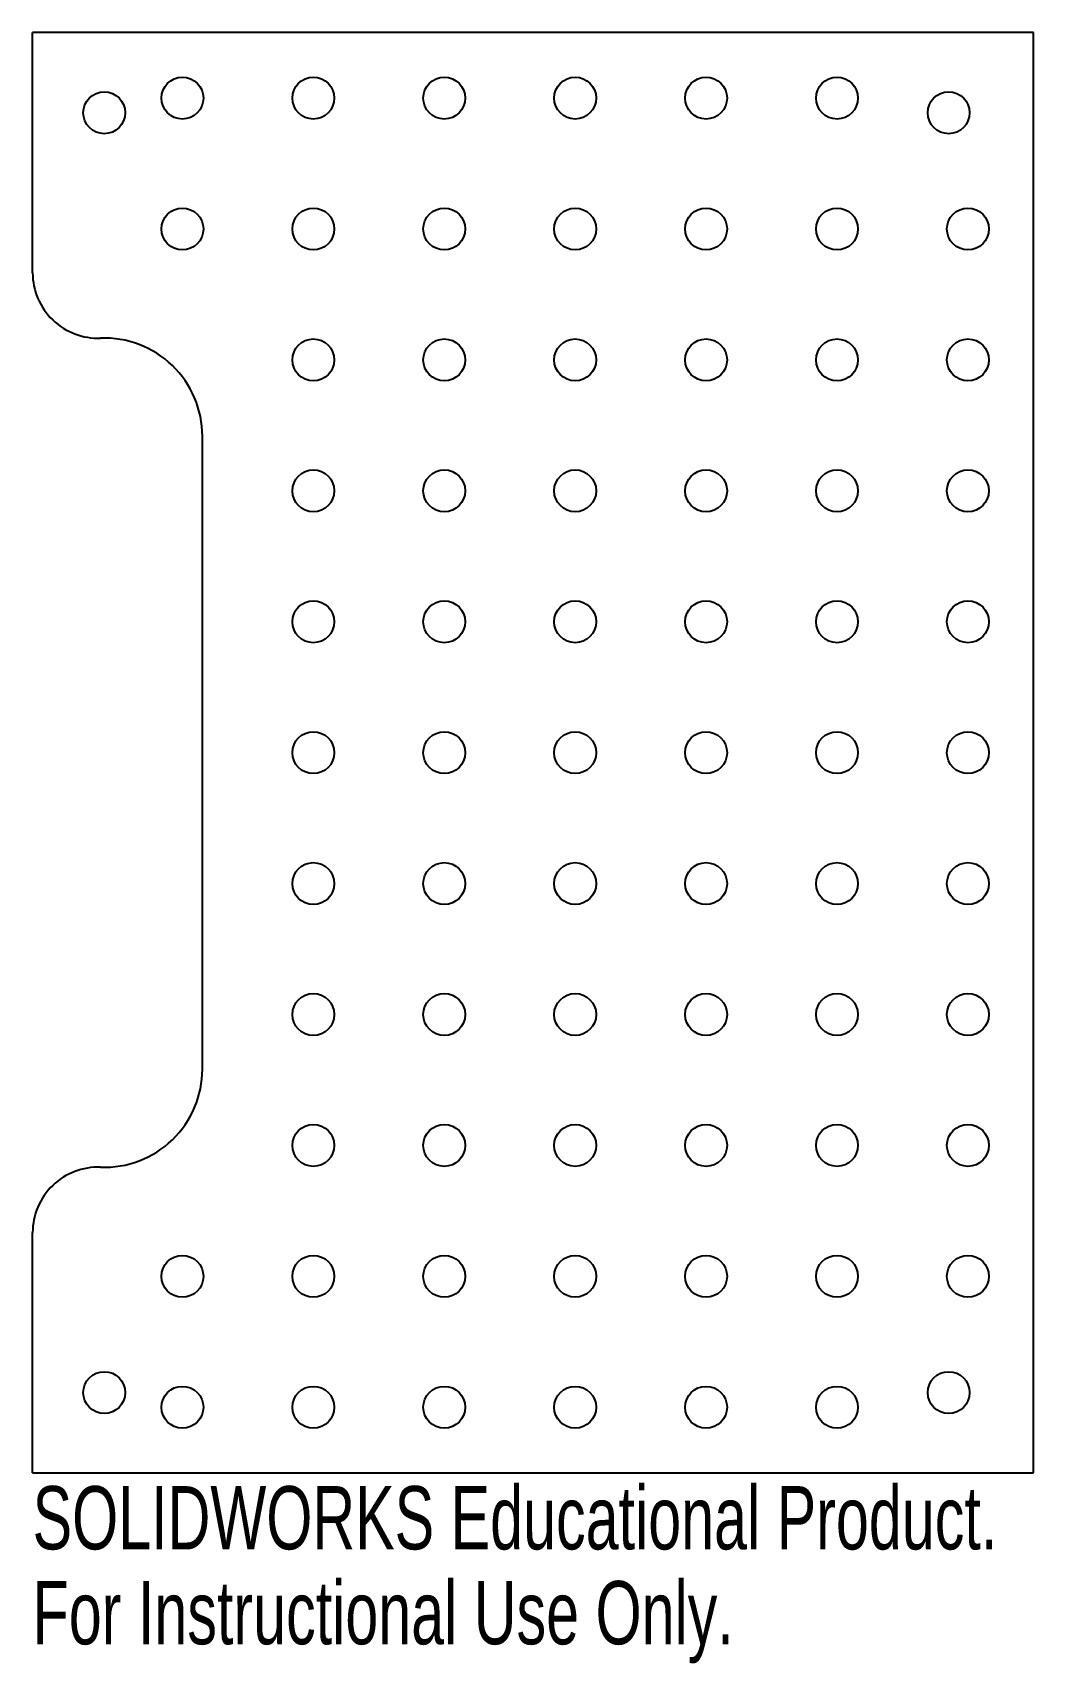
# Model space of a CAD drawing. Header units: millimetres. Extents: x 4 to 80, y -70 to 55.
import ezdxf

# ---------------------------------------------------------------- set-up
doc = ezdxf.new("R2010")
doc.units = ezdxf.units.MM
doc.styles.add('SLDTEXTSTYLE0', font='TXT', dxfattribs={"width": 0.7})

msp = doc.modelspace()

# ---------------------------------------------------------------- linework, layer by layer
at = {"color": 7, "linetype": 'Continuous', "lineweight": 25}
for p, q in [((3.56, 36.66), (3.56, 55)), ((80, 55), (3.56, 55)), ((80, -55), (80, 55)), ((16.53, -24.17), (16.53, 24.17)), ((3.56, -55), (3.56, -36.66)), ((3.56, -55), (80, -55))]:
    msp.add_line(p, q, dxfattribs=at)
for centre in [(15, 50), (25, 50), (35, 50), (45, 50), (55, 50), (65, 50), (9.03, 48.88), (73.53, 48.88), (15, 40), (25, 40), (35, 40), (45, 40), (55, 40), (65, 40), (75, 40), (25, 30), (35, 30), (45, 30), (55, 30), (65, 30), (75, 30), (25, 20), (35, 20), (45, 20), (55, 20), (65, 20), (75, 20), (25, 10), (35, 10), (45, 10), (55, 10), (65, 10), (75, 10), (25, 0), (35, 0), (45, 0), (55, 0), (65, 0), (75, 0), (25, -10), (35, -10), (45, -10), (55, -10), (65, -10), (75, -10), (25, -20), (35, -20), (45, -20), (55, -20), (65, -20), (75, -20), (25, -30), (35, -30), (45, -30), (55, -30), (65, -30), (75, -30), (15, -40), (25, -40), (35, -40), (45, -40), (55, -40), (65, -40), (75, -40), (9.03, -48.88), (73.53, -48.88), (15, -50), (25, -50), (35, -50), (45, -50), (55, -50), (65, -50)]:
    msp.add_circle(centre, 1.6, dxfattribs=at)
for centre, radius, start, end in [((8.56, 36.66), 5, 180, 272.1548), ((9.03, 24.17), 7.5, 0, 92.1548), ((9.03, -24.17), 7.5, 267.8452, 0), ((8.56, -36.66), 5, 87.8452, 180)]:
    msp.add_arc(centre, radius, start, end, dxfattribs=at)

# ---------------------------------------------------------------- texts
at = {"color": 7, "linetype": 'Continuous', "char_height": 4.8336, "attachment_point": 1, "style": 'SLDTEXTSTYLE0'}
for s, insert in [('SOLIDWORKS Educational Product.', (3.56, -56.02)), ('For Instructional Use Only.', (3.56, -63.27))]:
    msp.add_mtext(s, dxfattribs=dict(at, insert=insert))

doc.saveas('drawing.dxf')
